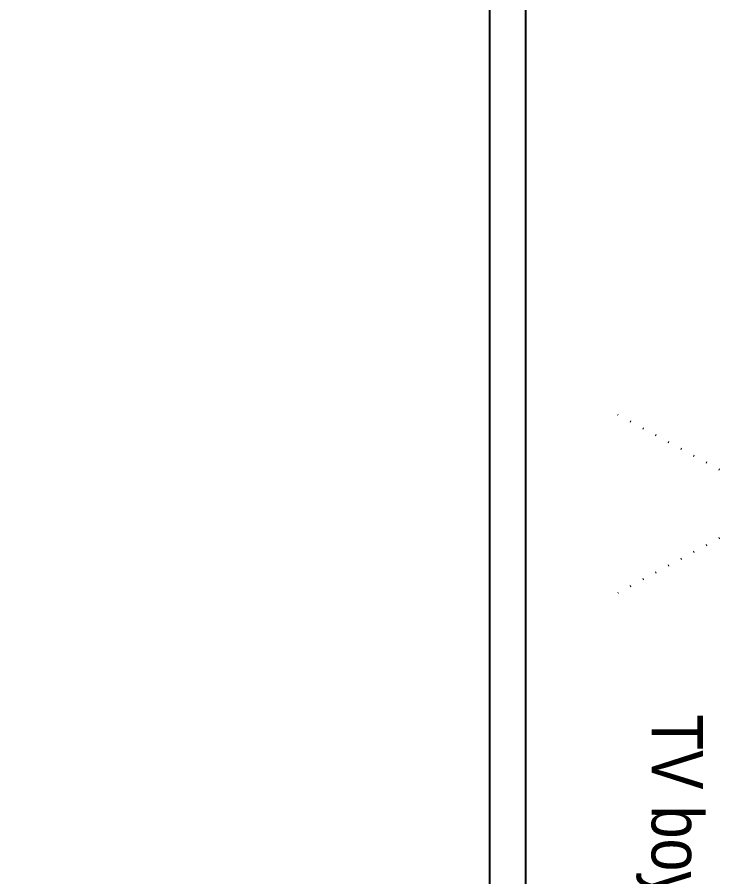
# Model space of a CAD drawing. Header units: inches. Extents: x 21 to 38546, y 13 to 15001.
# Drawn here: x 5928 to 6026, y 1146.2 to 1266.1 of the extents above; entities that cross this region are included whole.
import ezdxf

# ---------------------------------------------------------------- set-up
doc = ezdxf.new("R2010")
doc.units = ezdxf.units.IN
doc.header["$MEASUREMENT"] = 0
doc.linetypes.add('DOT', pattern=[6.35, 0, -6.35])
doc.layers.add('pex_boru_dönüş', color=5, linetype='Continuous')
doc.layers.add('pex_boru_gidiş', color=1, linetype='Continuous')
for name, color, linetype, lineweight in [('Z_MİM_-KM-ELECTRIC', 8, 'Continuous', 25), ('Z_MİM_-KM-RAY-2', 8, 'DOT', 25), ('Z_MİM_-KM-TEXT-DETAIL', 8, 'Continuous', 25)]:
    doc.layers.add(name, color=color, linetype=linetype, lineweight=lineweight)
doc.styles.add('-KM-OLCU', font='ARIALN.TTF')

# ---------------------------------------------------------------- blocks, each defined once
blk = doc.blocks.new('*U118')
at = {"layer": 'Z_MİM_-KM-RAY-2', "ltscale": 0.3}
for points in [[(43.35, 66.28), (67, 79.08)], [(43.35, 66.28), (67, 53.48)]]:
    blk.add_lwpolyline(points, dxfattribs=at)
at = {"layer": 'Z_MİM_-KM-TEXT-DETAIL', "color": 7, "insert": (54.45, 95.61), "char_height": 7.1737, "attachment_point": 1, "rotation": 90, "style": '-KM-OLCU'}
blk.add_mtext_dynamic_manual_height_columns('TV boy:135 cm', width=76.6472, gutter_width=12.5, heights=[0], dxfattribs=at)

msp = doc.modelspace()

# ---------------------------------------------------------------- linework, layer by layer
at = {"layer": 'pex_boru_dönüş'}
msp.add_lwpolyline([(6307.98, 1648.13), (6307.98, 1701.23), (5993.88, 1701.23), (5993.88, 1014.26), (5786.53, 1014.26), (5786.53, 1039.78)], dxfattribs=at)
at = {"layer": 'pex_boru_gidiş'}
msp.add_lwpolyline([(6302.98, 1655.13), (6302.98, 1696.23), (5998.88, 1696.23), (5998.88, 1014.26), (5786.53, 1014.26), (5786.53, 1034.78)], dxfattribs=at)

# ---------------------------------------------------------------- block references
at = {"layer": 'Z_MİM_-KM-ELECTRIC', "rotation": 180}
msp.add_blockref('*U118', (6078.11, 1264.5), dxfattribs=at)

doc.saveas('drawing.dxf')
